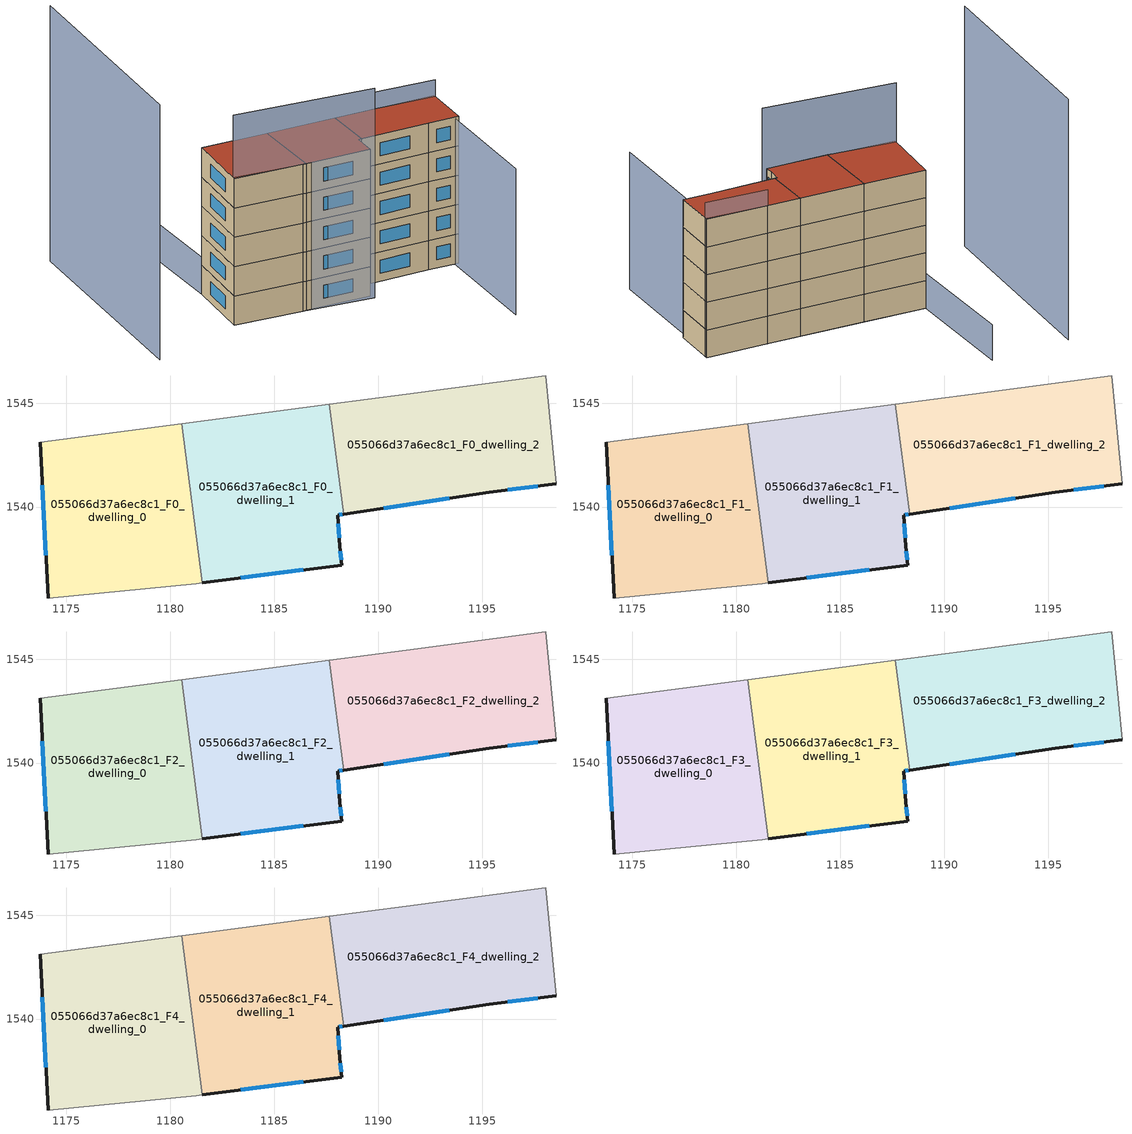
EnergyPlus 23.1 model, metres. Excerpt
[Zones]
055066d37a6ec8c1_F0_dwelling_0
 floor ground (EU_floor_Construction): 1180.53,1544.01 1181.54,1536.36 1181.23,1536.32 1174.12,1535.62 1173.73,1543.12 z0
 wall outside (EU_wall_Construction): 1173.73,1543.12 1174.12,1535.62 z0:3
 wall adiabatic (EU_wall_Construction): 1180.53,1544.01 1173.73,1543.12 / 1174.12,1535.62 1181.23,1536.32 1181.54,1536.36 z0:3
 wall to 055066d37a6ec8c1_F0_dwelling_1 (EU_wall_Construction): 1181.54,1536.36 1180.53,1544.01 z0:3
 window (EU_Window_Construction): 1173.84,1541.06 1174.02,1537.68 z0.83:2.17
055066d37a6ec8c1_F0_dwelling_1
 floor ground (EU_floor_Construction): 1187.64,1544.94 1188.34,1539.66 1188.04,1539.62 1188.14,1538.12 1188.23,1537.21 1181.54,1536.36 1180.53,1544.01 z0
 wall outside (EU_wall_Construction): 1181.54,1536.36 1188.23,1537.21 1188.14,1538.12 1188.04,1539.62 1188.34,1539.66 z0:3
 wall adiabatic (EU_wall_Construction): 1187.64,1544.94 1180.53,1544.01 z0:3
 wall to 055066d37a6ec8c1_F0_dwelling_2 (EU_wall_Construction): 1188.34,1539.66 1187.64,1544.94 z0:3
 window (EU_Window_Construction): 1183.38,1536.59 1186.39,1536.98 / 1188.12,1539.63 1188.25,1539.65 / 1188.11,1538.53 1188.06,1539.2 / 1188.21,1537.46 1188.16,1537.87 z0.83:2.17
055066d37a6ec8c1_F0_dwelling_2
 floor ground (EU_floor_Construction): 1198.04,1546.32 1198.54,1541.11 1195.34,1540.71 1188.34,1539.66 1187.64,1544.94 1191.34,1545.42 z0
 wall outside (EU_wall_Construction): 1188.34,1539.66 1195.34,1540.71 1198.54,1541.11 z0:3
 wall adiabatic (EU_wall_Construction): 1198.54,1541.11 1198.04,1546.32 1191.34,1545.42 1187.64,1544.94 z0:3
 window (EU_Window_Construction): 1196.22,1540.82 1197.66,1541 / 1190.26,1539.95 1193.41,1540.42 z0.83:2.17
055066d37a6ec8c1_F1_dwelling_0
 floor to 055066d37a6ec8c1_F0_dwelling_0 (EU_floor_Construction): 1180.53,1544.01 1181.54,1536.36 1181.23,1536.32 1174.12,1535.62 1173.73,1543.12 z3
 wall outside (EU_wall_Construction): 1173.73,1543.12 1174.12,1535.62 z3:6
 wall adiabatic (EU_wall_Construction): 1180.53,1544.01 1173.73,1543.12 / 1174.12,1535.62 1181.23,1536.32 1181.54,1536.36 z3:6
 wall to 055066d37a6ec8c1_F1_dwelling_1 (EU_wall_Construction): 1181.54,1536.36 1180.53,1544.01 z3:6
 window (EU_Window_Construction): 1173.84,1541.06 1174.02,1537.68 z3.83:5.17
055066d37a6ec8c1_F1_dwelling_1
 floor to 055066d37a6ec8c1_F0_dwelling_1 (EU_floor_Construction): 1187.64,1544.94 1188.34,1539.66 1188.04,1539.62 1188.13,1538.12 1188.23,1537.21 1181.54,1536.36 1180.53,1544.01 z3
 wall outside (EU_wall_Construction): 1181.54,1536.36 1188.23,1537.21 1188.14,1538.12 1188.04,1539.62 1188.34,1539.66 z3:6
 wall adiabatic (EU_wall_Construction): 1187.64,1544.94 1180.53,1544.01 z3:6
 wall to 055066d37a6ec8c1_F1_dwelling_2 (EU_wall_Construction): 1188.34,1539.66 1187.64,1544.94 z3:6
 window (EU_Window_Construction): 1183.38,1536.59 1186.39,1536.98 / 1188.12,1539.63 1188.25,1539.65 / 1188.11,1538.53 1188.06,1539.2 / 1188.21,1537.46 1188.16,1537.87 z3.83:5.17
055066d37a6ec8c1_F1_dwelling_2
 floor to 055066d37a6ec8c1_F0_dwelling_2 (EU_floor_Construction): 1198.04,1546.32 1198.54,1541.11 1195.34,1540.71 1188.34,1539.66 1187.64,1544.94 1191.34,1545.42 z3
 wall outside (EU_wall_Construction): 1188.34,1539.66 1195.34,1540.71 1198.54,1541.11 z3:6
 wall adiabatic (EU_wall_Construction): 1198.54,1541.11 1198.04,1546.32 1191.34,1545.42 1187.64,1544.94 z3:6
 window (EU_Window_Construction): 1196.22,1540.82 1197.66,1541 / 1190.26,1539.95 1193.41,1540.42 z3.83:5.17
055066d37a6ec8c1_F2_dwelling_0
 floor to 055066d37a6ec8c1_F1_dwelling_0 (EU_floor_Construction): 1180.53,1544.01 1181.54,1536.36 1181.23,1536.32 1174.12,1535.62 1173.73,1543.12 z6
 wall outside (EU_wall_Construction): 1173.73,1543.12 1174.12,1535.62 z6:9
 wall adiabatic (EU_wall_Construction): 1180.53,1544.01 1173.73,1543.12 / 1174.12,1535.62 1181.23,1536.32 1181.54,1536.36 z6:9
 wall to 055066d37a6ec8c1_F2_dwelling_1 (EU_wall_Construction): 1181.54,1536.36 1180.53,1544.01 z6:9
 window (EU_Window_Construction): 1173.84,1541.06 1174.02,1537.68 z6.83:8.17
055066d37a6ec8c1_F2_dwelling_1
 floor to 055066d37a6ec8c1_F1_dwelling_1 (EU_floor_Construction): 1187.64,1544.94 1188.34,1539.66 1188.04,1539.62 1188.13,1538.12 1188.23,1537.21 1181.54,1536.36 1180.53,1544.01 z6
 wall outside (EU_wall_Construction): 1181.54,1536.36 1188.23,1537.21 1188.14,1538.12 1188.04,1539.62 1188.34,1539.66 z6:9
 wall adiabatic (EU_wall_Construction): 1187.64,1544.94 1180.53,1544.01 z6:9
 wall to 055066d37a6ec8c1_F2_dwelling_2 (EU_wall_Construction): 1188.34,1539.66 1187.64,1544.94 z6:9
 window (EU_Window_Construction): 1183.38,1536.59 1186.39,1536.98 / 1188.12,1539.63 1188.25,1539.65 / 1188.11,1538.53 1188.06,1539.2 / 1188.21,1537.46 1188.16,1537.87 z6.83:8.17
055066d37a6ec8c1_F2_dwelling_2
 floor to 055066d37a6ec8c1_F1_dwelling_2 (EU_floor_Construction): 1198.04,1546.32 1198.54,1541.11 1195.34,1540.71 1188.34,1539.66 1187.64,1544.94 1191.34,1545.42 z6
 wall outside (EU_wall_Construction): 1188.34,1539.66 1195.34,1540.71 1198.54,1541.11 z6:9
 wall adiabatic (EU_wall_Construction): 1198.54,1541.11 1198.04,1546.32 1191.34,1545.42 1187.64,1544.94 z6:9
 window (EU_Window_Construction): 1196.22,1540.82 1197.66,1541 / 1190.26,1539.95 1193.41,1540.42 z6.83:8.17
055066d37a6ec8c1_F3_dwelling_0
 floor to 055066d37a6ec8c1_F2_dwelling_0 (EU_floor_Construction): 1180.53,1544.01 1181.54,1536.36 1181.23,1536.32 1174.12,1535.62 1173.73,1543.12 z9
 wall outside (EU_wall_Construction): 1173.73,1543.12 1174.12,1535.62 z9:12
 wall adiabatic (EU_wall_Construction): 1180.53,1544.01 1173.73,1543.12 / 1174.12,1535.62 1181.23,1536.32 1181.54,1536.36 z9:12
 wall to 055066d37a6ec8c1_F3_dwelling_1 (EU_wall_Construction): 1181.54,1536.36 1180.53,1544.01 z9:12
 window (EU_Window_Construction): 1173.84,1541.06 1174.02,1537.68 z9.83:11.17
055066d37a6ec8c1_F3_dwelling_1
 floor to 055066d37a6ec8c1_F2_dwelling_1 (EU_floor_Construction): 1187.64,1544.94 1188.34,1539.66 1188.04,1539.62 1188.13,1538.12 1188.23,1537.21 1181.54,1536.36 1180.53,1544.01 z9
 wall outside (EU_wall_Construction): 1181.54,1536.36 1188.23,1537.21 1188.14,1538.12 1188.04,1539.62 1188.34,1539.66 z9:12
 wall adiabatic (EU_wall_Construction): 1187.64,1544.94 1180.53,1544.01 z9:12
 wall to 055066d37a6ec8c1_F3_dwelling_2 (EU_wall_Construction): 1188.34,1539.66 1187.64,1544.94 z9:12
 window (EU_Window_Construction): 1183.38,1536.59 1186.39,1536.98 / 1188.12,1539.63 1188.25,1539.65 / 1188.11,1538.53 1188.06,1539.2 / 1188.21,1537.46 1188.16,1537.87 z9.83:11.17
055066d37a6ec8c1_F3_dwelling_2
 floor to 055066d37a6ec8c1_F2_dwelling_2 (EU_floor_Construction): 1198.04,1546.32 1198.54,1541.11 1195.34,1540.71 1188.34,1539.66 1187.64,1544.94 1191.34,1545.42 z9
 wall outside (EU_wall_Construction): 1188.34,1539.66 1195.34,1540.71 1198.54,1541.11 z9:12
 wall adiabatic (EU_wall_Construction): 1198.54,1541.11 1198.04,1546.32 1191.34,1545.42 1187.64,1544.94 z9:12
 window (EU_Window_Construction): 1196.22,1540.82 1197.66,1541 / 1190.26,1539.95 1193.41,1540.42 z9.83:11.17
055066d37a6ec8c1_F4_dwelling_0
 floor to 055066d37a6ec8c1_F3_dwelling_0 (EU_floor_Construction): 1180.53,1544.01 1181.54,1536.36 1181.23,1536.32 1174.12,1535.62 1173.73,1543.12 z12
 wall outside (EU_wall_Construction): 1173.73,1543.12 1174.12,1535.62 z12:15
 wall adiabatic (EU_wall_Construction): 1180.53,1544.01 1173.73,1543.12 / 1174.12,1535.62 1181.23,1536.32 1181.54,1536.36 z12:15
 wall to 055066d37a6ec8c1_F4_dwelling_1 (EU_wall_Construction): 1181.54,1536.36 1180.53,1544.01 z12:15
 window (EU_Window_Construction): 1173.84,1541.06 1174.02,1537.68 z12.83:14.17
 roof outside (EU_roof_Construction): 1181.54,1536.36 1180.53,1544.01 1173.73,1543.12 1174.12,1535.62 1181.23,1536.32 z15
055066d37a6ec8c1_F4_dwelling_1
 floor to 055066d37a6ec8c1_F3_dwelling_1 (EU_floor_Construction): 1187.64,1544.94 1188.34,1539.66 1188.04,1539.62 1188.13,1538.12 1188.23,1537.21 1181.54,1536.36 1180.53,1544.01 z12
 wall outside (EU_wall_Construction): 1181.54,1536.36 1188.23,1537.21 1188.14,1538.12 1188.04,1539.62 1188.34,1539.66 z12:15
 wall adiabatic (EU_wall_Construction): 1187.64,1544.94 1180.53,1544.01 z12:15
 wall to 055066d37a6ec8c1_F4_dwelling_2 (EU_wall_Construction): 1188.34,1539.66 1187.64,1544.94 z12:15
 window (EU_Window_Construction): 1183.38,1536.59 1186.39,1536.98 / 1188.12,1539.63 1188.25,1539.65 / 1188.11,1538.53 1188.06,1539.2 / 1188.21,1537.46 1188.16,1537.87 z12.83:14.17
 roof outside (EU_roof_Construction): 1188.23,1537.21 1188.14,1538.12 1188.04,1539.62 1188.34,1539.66 1187.64,1544.94 1180.53,1544.01 1181.54,1536.36 z15
055066d37a6ec8c1_F4_dwelling_2
 floor to 055066d37a6ec8c1_F3_dwelling_2 (EU_floor_Construction): 1198.04,1546.32 1198.54,1541.11 1195.34,1540.71 1188.34,1539.66 1187.64,1544.94 1191.34,1545.42 z12
 wall outside (EU_wall_Construction): 1188.34,1539.66 1195.34,1540.71 1198.54,1541.11 z12:15
 wall adiabatic (EU_wall_Construction): 1198.54,1541.11 1198.04,1546.32 1191.34,1545.42 1187.64,1544.94 z12:15
 window (EU_Window_Construction): 1196.22,1540.82 1197.66,1541 / 1190.26,1539.95 1193.41,1540.42 z12.83:14.17
 roof outside (EU_roof_Construction): 1198.54,1541.11 1198.04,1546.32 1191.34,1545.42 1187.64,1544.94 1188.34,1539.66 1195.34,1540.71 z15
shading: 1174.11,1535.89 1188.54,1536.75 z0:21.4; 1199.4,1528.57 1198.1,1541.28 z0:14.9; 1163.24,1555.03 1164.94,1530.91 z0:26.1; 1191.83,1545.48 1173.73,1543.12 / 1173.73,1543.12 1171.93,1556.87 z0:3.8; 1198.1,1546.07 1191.26,1545.41 z0:16.7
[Building]
EU S2 Campaign: North Axis=0; Terrain=City; Solar Distribution=FullExterior
[Site:Location]
Lyon-Bron: Latitude=45.75; Longitude=5; Time Zone=1; Elevation=198
[SizingPeriod:WeatherFileDays]
AnnualSizingPeriod: Begin Month=1; Begin Day of Month=1; End Month=12; End Day of Month=31; Day of Week for Start Day=Monday; Use Weather File Daylight Saving Period=No; Use Weather File Rain and Snow Indicators=No
[MATERIAL]
EU_InternalMass_Material: Roughness=MediumRough; Thickness=0.1; Conductivity=1; Density=1800; Specific Heat=900; Thermal Absorptance=0.9; Solar Absorptance=0.7; Visible Absorptance=0.7
[MATERIAL:NOMASS] Roughness=MediumRough; Thermal Absorptance=0.9; Solar Absorptance=0.7; Visible Absorptance=0.7
Name | Thermal Resistance
EU_wall_NoMass | 0.87146
EU_roof_NoMass | 0.842276
EU_floor_NoMass | 0.496999
[WINDOWMATERIAL:SIMPLEGLAZINGSYSTEM]
EU_Window_SimpleGlazing: UFactor=2.2525; Solar Heat Gain Coefficient=0.76; Visible Transmittance=0.76
[CONSTRUCTION]
EU_wall_Construction: EU_wall_NoMass
EU_roof_Construction: EU_roof_NoMass
EU_floor_Construction: EU_floor_NoMass
EU_Window_Construction: EU_Window_SimpleGlazing
EU_InternalMass_Construction: EU_InternalMass_Material
[ZONE] Type=1; Multiplier=1; Ceiling Height=autocalculate; Floor Area=autocalculate; Part of Total Floor Area=Yes
Name | Volume
055066d37a6ec8c1_F0_dwelling_0; 055066d37a6ec8c1_F1_dwelling_0; 055066d37a6ec8c1_F2_dwelling_0; 055066d37a6ec8c1_F3_dwelling_0; 055066d37a6ec8c1_F4_dwelling_0 | 163.529
055066d37a6ec8c1_F0_dwelling_1 | 163.516
055066d37a6ec8c1_F1_dwelling_1; 055066d37a6ec8c1_F2_dwelling_1; 055066d37a6ec8c1_F3_dwelling_1; 055066d37a6ec8c1_F4_dwelling_1 | 163.515
055066d37a6ec8c1_F0_dwelling_2; 055066d37a6ec8c1_F1_dwelling_2; 055066d37a6ec8c1_F2_dwelling_2; 055066d37a6ec8c1_F3_dwelling_2; 055066d37a6ec8c1_F4_dwelling_2 | 163.531
[INTERNALMASS] Construction=EU_InternalMass_Construction
Name | Zone or ZoneList | Surface Area
055066d37a6ec8c1_F0_dwelling_0_EU_InternalMass | 055066d37a6ec8c1_F0_dwelling_0 | 54.5098
055066d37a6ec8c1_F0_dwelling_1_EU_InternalMass | 055066d37a6ec8c1_F0_dwelling_1 | 54.5053
055066d37a6ec8c1_F0_dwelling_2_EU_InternalMass | 055066d37a6ec8c1_F0_dwelling_2 | 54.5102
055066d37a6ec8c1_F1_dwelling_0_EU_InternalMass | 055066d37a6ec8c1_F1_dwelling_0 | 54.5098
055066d37a6ec8c1_F1_dwelling_1_EU_InternalMass | 055066d37a6ec8c1_F1_dwelling_1 | 54.5053
055066d37a6ec8c1_F1_dwelling_2_EU_InternalMass | 055066d37a6ec8c1_F1_dwelling_2 | 54.5102
055066d37a6ec8c1_F2_dwelling_0_EU_InternalMass | 055066d37a6ec8c1_F2_dwelling_0 | 54.5098
055066d37a6ec8c1_F2_dwelling_1_EU_InternalMass | 055066d37a6ec8c1_F2_dwelling_1 | 54.5053
055066d37a6ec8c1_F2_dwelling_2_EU_InternalMass | 055066d37a6ec8c1_F2_dwelling_2 | 54.5102
055066d37a6ec8c1_F3_dwelling_0_EU_InternalMass | 055066d37a6ec8c1_F3_dwelling_0 | 54.5098
055066d37a6ec8c1_F3_dwelling_1_EU_InternalMass | 055066d37a6ec8c1_F3_dwelling_1 | 54.5053
055066d37a6ec8c1_F3_dwelling_2_EU_InternalMass | 055066d37a6ec8c1_F3_dwelling_2 | 54.5102
055066d37a6ec8c1_F4_dwelling_0_EU_InternalMass | 055066d37a6ec8c1_F4_dwelling_0 | 54.5098
055066d37a6ec8c1_F4_dwelling_1_EU_InternalMass | 055066d37a6ec8c1_F4_dwelling_1 | 54.5053
055066d37a6ec8c1_F4_dwelling_2_EU_InternalMass | 055066d37a6ec8c1_F4_dwelling_2 | 54.5102
[OTHEREQUIPMENT] Fuel Type=Electricity; Design Level Calculation Method=Watts/Area; Power per Zone Floor Area=1; Fraction Latent=0; Fraction Radiant=0; Fraction Lost=0; Carbon Dioxide Generation Rate=0; EndUse Subcategory=EU_Step8_InternalGains
Name | Zone or ZoneList or Space or SpaceList | Schedule
EU_Step8_InternalGain_055066d37a6ec8c1_F0_dwelling_0_f000 | 055066d37a6ec8c1_F0_dwelling_0 | EU_Step8_GainSchedule_055066d37a6ec8c1_F0_dwelling_0_f000
EU_Step8_InternalGain_055066d37a6ec8c1_F0_dwelling_1_f000 | 055066d37a6ec8c1_F0_dwelling_1 | EU_Step8_GainSchedule_055066d37a6ec8c1_F0_dwelling_1_f000
EU_Step8_InternalGain_055066d37a6ec8c1_F0_dwelling_2_f000 | 055066d37a6ec8c1_F0_dwelling_2 | EU_Step8_GainSchedule_055066d37a6ec8c1_F0_dwelling_2_f000
EU_Step8_InternalGain_055066d37a6ec8c1_F1_dwelling_0_f000 | 055066d37a6ec8c1_F1_dwelling_0 | EU_Step8_GainSchedule_055066d37a6ec8c1_F1_dwelling_0_f000
EU_Step8_InternalGain_055066d37a6ec8c1_F1_dwelling_1_f000 | 055066d37a6ec8c1_F1_dwelling_1 | EU_Step8_GainSchedule_055066d37a6ec8c1_F1_dwelling_1_f000
EU_Step8_InternalGain_055066d37a6ec8c1_F1_dwelling_2_f000 | 055066d37a6ec8c1_F1_dwelling_2 | EU_Step8_GainSchedule_055066d37a6ec8c1_F1_dwelling_2_f000
EU_Step8_InternalGain_055066d37a6ec8c1_F2_dwelling_0_f000 | 055066d37a6ec8c1_F2_dwelling_0 | EU_Step8_GainSchedule_055066d37a6ec8c1_F2_dwelling_0_f000
EU_Step8_InternalGain_055066d37a6ec8c1_F2_dwelling_1_f000 | 055066d37a6ec8c1_F2_dwelling_1 | EU_Step8_GainSchedule_055066d37a6ec8c1_F2_dwelling_1_f000
EU_Step8_InternalGain_055066d37a6ec8c1_F2_dwelling_2_f000 | 055066d37a6ec8c1_F2_dwelling_2 | EU_Step8_GainSchedule_055066d37a6ec8c1_F2_dwelling_2_f000
EU_Step8_InternalGain_055066d37a6ec8c1_F3_dwelling_0_f000 | 055066d37a6ec8c1_F3_dwelling_0 | EU_Step8_GainSchedule_055066d37a6ec8c1_F3_dwelling_0_f000
EU_Step8_InternalGain_055066d37a6ec8c1_F3_dwelling_1_f000 | 055066d37a6ec8c1_F3_dwelling_1 | EU_Step8_GainSchedule_055066d37a6ec8c1_F3_dwelling_1_f000
EU_Step8_InternalGain_055066d37a6ec8c1_F3_dwelling_2_f000 | 055066d37a6ec8c1_F3_dwelling_2 | EU_Step8_GainSchedule_055066d37a6ec8c1_F3_dwelling_2_f000
EU_Step8_InternalGain_055066d37a6ec8c1_F4_dwelling_0_f000 | 055066d37a6ec8c1_F4_dwelling_0 | EU_Step8_GainSchedule_055066d37a6ec8c1_F4_dwelling_0_f000
EU_Step8_InternalGain_055066d37a6ec8c1_F4_dwelling_1_f000 | 055066d37a6ec8c1_F4_dwelling_1 | EU_Step8_GainSchedule_055066d37a6ec8c1_F4_dwelling_1_f000
EU_Step8_InternalGain_055066d37a6ec8c1_F4_dwelling_2_f000 | 055066d37a6ec8c1_F4_dwelling_2 | EU_Step8_GainSchedule_055066d37a6ec8c1_F4_dwelling_2_f000
[ZONEVENTILATION:DESIGNFLOWRATE] Schedule=EU_AlwaysOn; Design Flow Rate Calculation Method=AirChanges/Hour; Air Changes per Hour=0.425; Ventilation Type=Natural; Fan Pressure Rise=0; Fan Total Efficiency=1; Constant Term Coefficient=1; Temperature Term Coefficient=0; Velocity Term Coefficient=0; Velocity Squared Term Coefficient=0; Minimum Indoor Temperature=-100; Maximum Indoor Temperature=100; Delta Temperature=-100; Minimum Outdoor Temperature=-100; Maximum Outdoor Temperature=100; Maximum Wind Speed=40
Name | Zone or ZoneList or Space or SpaceList
EU_ConstantAir_055066d37a6ec8c1_F0_dwelling_0 | 055066d37a6ec8c1_F0_dwelling_0
EU_ConstantAir_055066d37a6ec8c1_F0_dwelling_1 | 055066d37a6ec8c1_F0_dwelling_1
EU_ConstantAir_055066d37a6ec8c1_F0_dwelling_2 | 055066d37a6ec8c1_F0_dwelling_2
EU_ConstantAir_055066d37a6ec8c1_F1_dwelling_0 | 055066d37a6ec8c1_F1_dwelling_0
EU_ConstantAir_055066d37a6ec8c1_F1_dwelling_1 | 055066d37a6ec8c1_F1_dwelling_1
EU_ConstantAir_055066d37a6ec8c1_F1_dwelling_2 | 055066d37a6ec8c1_F1_dwelling_2
EU_ConstantAir_055066d37a6ec8c1_F2_dwelling_0 | 055066d37a6ec8c1_F2_dwelling_0
EU_ConstantAir_055066d37a6ec8c1_F2_dwelling_1 | 055066d37a6ec8c1_F2_dwelling_1
EU_ConstantAir_055066d37a6ec8c1_F2_dwelling_2 | 055066d37a6ec8c1_F2_dwelling_2
EU_ConstantAir_055066d37a6ec8c1_F3_dwelling_0 | 055066d37a6ec8c1_F3_dwelling_0
EU_ConstantAir_055066d37a6ec8c1_F3_dwelling_1 | 055066d37a6ec8c1_F3_dwelling_1
EU_ConstantAir_055066d37a6ec8c1_F3_dwelling_2 | 055066d37a6ec8c1_F3_dwelling_2
EU_ConstantAir_055066d37a6ec8c1_F4_dwelling_0 | 055066d37a6ec8c1_F4_dwelling_0
EU_ConstantAir_055066d37a6ec8c1_F4_dwelling_1 | 055066d37a6ec8c1_F4_dwelling_1
EU_ConstantAir_055066d37a6ec8c1_F4_dwelling_2 | 055066d37a6ec8c1_F4_dwelling_2
[HVACTEMPLATE:THERMOSTAT] Constant Heating Setpoint=20; Constant Cooling Setpoint=50
EU_HeatOnly_055066d37a6ec8c1_F0_dwelling_0; EU_HeatOnly_055066d37a6ec8c1_F0_dwelling_1; EU_HeatOnly_055066d37a6ec8c1_F0_dwelling_2; EU_HeatOnly_055066d37a6ec8c1_F1_dwelling_0; EU_HeatOnly_055066d37a6ec8c1_F1_dwelling_1; EU_HeatOnly_055066d37a6ec8c1_F1_dwelling_2; EU_HeatOnly_055066d37a6ec8c1_F2_dwelling_0; EU_HeatOnly_055066d37a6ec8c1_F2_dwelling_1; EU_HeatOnly_055066d37a6ec8c1_F2_dwelling_2; EU_HeatOnly_055066d37a6ec8c1_F3_dwelling_0; EU_HeatOnly_055066d37a6ec8c1_F3_dwelling_1; EU_HeatOnly_055066d37a6ec8c1_F3_dwelling_2; EU_HeatOnly_055066d37a6ec8c1_F4_dwelling_0; EU_HeatOnly_055066d37a6ec8c1_F4_dwelling_1; EU_HeatOnly_055066d37a6ec8c1_F4_dwelling_2
[HVACTEMPLATE:ZONE:IDEALLOADSAIRSYSTEM] System Availability Schedule=EU_AlwaysOn; Maximum Heating Supply Air Temperature=50; Minimum Cooling Supply Air Temperature=13; Maximum Heating Supply Air Humidity Ratio=0.0156; Minimum Cooling Supply Air Humidity Ratio=0.0077; Heating Limit=NoLimit; Cooling Limit=NoLimit; Heating Availability Schedule=EU_AlwaysOn; Cooling Availability Schedule=EU_CoolingOff; Dehumidification Control Type=ConstantSensibleHeatRatio; Cooling Sensible Heat Ratio=0.7; Dehumidification Setpoint=60; Humidification Control Type=None; Humidification Setpoint=30; Outdoor Air Method=None; Outdoor Air Flow Rate per Person=0.00944; Outdoor Air Flow Rate per Zone Floor Area=0; Outdoor Air Flow Rate per Zone=0; Demand Controlled Ventilation Type=None; Outdoor Air Economizer Type=NoEconomizer; Heat Recovery Type=None; Sensible Heat Recovery Effectiveness=0.7; Latent Heat Recovery Effectiveness=0.65
Name | Template Thermostat
055066d37a6ec8c1_F0_dwelling_0 | EU_HeatOnly_055066d37a6ec8c1_F0_dwelling_0
055066d37a6ec8c1_F0_dwelling_1 | EU_HeatOnly_055066d37a6ec8c1_F0_dwelling_1
055066d37a6ec8c1_F0_dwelling_2 | EU_HeatOnly_055066d37a6ec8c1_F0_dwelling_2
055066d37a6ec8c1_F1_dwelling_0 | EU_HeatOnly_055066d37a6ec8c1_F1_dwelling_0
055066d37a6ec8c1_F1_dwelling_1 | EU_HeatOnly_055066d37a6ec8c1_F1_dwelling_1
055066d37a6ec8c1_F1_dwelling_2 | EU_HeatOnly_055066d37a6ec8c1_F1_dwelling_2
055066d37a6ec8c1_F2_dwelling_0 | EU_HeatOnly_055066d37a6ec8c1_F2_dwelling_0
055066d37a6ec8c1_F2_dwelling_1 | EU_HeatOnly_055066d37a6ec8c1_F2_dwelling_1
055066d37a6ec8c1_F2_dwelling_2 | EU_HeatOnly_055066d37a6ec8c1_F2_dwelling_2
055066d37a6ec8c1_F3_dwelling_0 | EU_HeatOnly_055066d37a6ec8c1_F3_dwelling_0
055066d37a6ec8c1_F3_dwelling_1 | EU_HeatOnly_055066d37a6ec8c1_F3_dwelling_1
055066d37a6ec8c1_F3_dwelling_2 | EU_HeatOnly_055066d37a6ec8c1_F3_dwelling_2
055066d37a6ec8c1_F4_dwelling_0 | EU_HeatOnly_055066d37a6ec8c1_F4_dwelling_0
055066d37a6ec8c1_F4_dwelling_1 | EU_HeatOnly_055066d37a6ec8c1_F4_dwelling_1
055066d37a6ec8c1_F4_dwelling_2 | EU_HeatOnly_055066d37a6ec8c1_F4_dwelling_2
[SIZING:ZONE] Zone Cooling Design Supply Air Temperature Input Method=SupplyAirTemperature; Zone Cooling Design Supply Air Temperature=13; Zone Heating Design Supply Air Temperature Input Method=SupplyAirTemperature; Zone Heating Design Supply Air Temperature=50; Zone Cooling Design Supply Air Humidity Ratio=0.008; Zone Heating Design Supply Air Humidity Ratio=0.008; Cooling Design Air Flow Method=DesignDay; Cooling Design Air Flow Rate=0; Cooling Minimum Air Flow per Zone Floor Area=0.000762; Cooling Minimum Air Flow=0; Cooling Minimum Air Flow Fraction=0.2; Heating Design Air Flow Method=DesignDay; Heating Design Air Flow Rate=0; Heating Maximum Air Flow per Zone Floor Area=0.002032; Heating Maximum Air Flow=0.141576; Heating Maximum Air Flow Fraction=0.3; Account for Dedicated Outdoor Air System=No; Dedicated Outdoor Air System Control Strategy=NeutralSupplyAir; Dedicated Outdoor Air Low Setpoint Temperature for Design=autosize; Dedicated Outdoor Air High Setpoint Temperature for Design=autosize; Zone Load Sizing Method=Sensible Load Only No Latent Load; Zone Latent Cooling Design Supply Air Humidity Ratio Input Method=HumidityRatioDifference; Zone Cooling Design Supply Air Humidity Ratio Difference=0.005; Zone Latent Heating Design Supply Air Humidity Ratio Input Method=HumidityRatioDifference; Zone Humidification Design Supply Air Humidity Ratio Difference=0.005
055066d37a6ec8c1_F0_dwelling_0; 055066d37a6ec8c1_F0_dwelling_1; 055066d37a6ec8c1_F0_dwelling_2; 055066d37a6ec8c1_F1_dwelling_0; 055066d37a6ec8c1_F1_dwelling_1; 055066d37a6ec8c1_F1_dwelling_2; 055066d37a6ec8c1_F2_dwelling_0; 055066d37a6ec8c1_F2_dwelling_1; 055066d37a6ec8c1_F2_dwelling_2; 055066d37a6ec8c1_F3_dwelling_0; 055066d37a6ec8c1_F3_dwelling_1; 055066d37a6ec8c1_F3_dwelling_2; 055066d37a6ec8c1_F4_dwelling_0; 055066d37a6ec8c1_F4_dwelling_1; 055066d37a6ec8c1_F4_dwelling_2
[SCHEDULE:CONSTANT]
Name | Hourly Value
EU_AlwaysOn | 1
EU_CoolingOff | 0
[SCHEDULE:FILE] Column Number=1; Rows to Skip at Top=0; Number of Hours of Data=8760; Column Separator=Comma; Interpolate to Timestep=No; Minutes per Item=60; Adjust Schedule for Daylight Savings=Yes
Name | File
EU_Step8_GainSchedule_055066d37a6ec8c1_F0_dwelling_0_f000 | ../../schedules/055066d37a6ec8c1/055066d37a6ec8c1_F0_dwelling_0_f000_gain.csv
EU_Step8_GainSchedule_055066d37a6ec8c1_F0_dwelling_1_f000 | ../../schedules/055066d37a6ec8c1/055066d37a6ec8c1_F0_dwelling_1_f000_gain.csv
EU_Step8_GainSchedule_055066d37a6ec8c1_F0_dwelling_2_f000 | ../../schedules/055066d37a6ec8c1/055066d37a6ec8c1_F0_dwelling_2_f000_gain.csv
EU_Step8_GainSchedule_055066d37a6ec8c1_F1_dwelling_0_f000 | ../../schedules/055066d37a6ec8c1/055066d37a6ec8c1_F1_dwelling_0_f000_gain.csv
EU_Step8_GainSchedule_055066d37a6ec8c1_F1_dwelling_1_f000 | ../../schedules/055066d37a6ec8c1/055066d37a6ec8c1_F1_dwelling_1_f000_gain.csv
EU_Step8_GainSchedule_055066d37a6ec8c1_F1_dwelling_2_f000 | ../../schedules/055066d37a6ec8c1/055066d37a6ec8c1_F1_dwelling_2_f000_gain.csv
EU_Step8_GainSchedule_055066d37a6ec8c1_F2_dwelling_0_f000 | ../../schedules/055066d37a6ec8c1/055066d37a6ec8c1_F2_dwelling_0_f000_gain.csv
EU_Step8_GainSchedule_055066d37a6ec8c1_F2_dwelling_1_f000 | ../../schedules/055066d37a6ec8c1/055066d37a6ec8c1_F2_dwelling_1_f000_gain.csv
EU_Step8_GainSchedule_055066d37a6ec8c1_F2_dwelling_2_f000 | ../../schedules/055066d37a6ec8c1/055066d37a6ec8c1_F2_dwelling_2_f000_gain.csv
EU_Step8_GainSchedule_055066d37a6ec8c1_F3_dwelling_0_f000 | ../../schedules/055066d37a6ec8c1/055066d37a6ec8c1_F3_dwelling_0_f000_gain.csv
EU_Step8_GainSchedule_055066d37a6ec8c1_F3_dwelling_1_f000 | ../../schedules/055066d37a6ec8c1/055066d37a6ec8c1_F3_dwelling_1_f000_gain.csv
EU_Step8_GainSchedule_055066d37a6ec8c1_F3_dwelling_2_f000 | ../../schedules/055066d37a6ec8c1/055066d37a6ec8c1_F3_dwelling_2_f000_gain.csv
EU_Step8_GainSchedule_055066d37a6ec8c1_F4_dwelling_0_f000 | ../../schedules/055066d37a6ec8c1/055066d37a6ec8c1_F4_dwelling_0_f000_gain.csv
EU_Step8_GainSchedule_055066d37a6ec8c1_F4_dwelling_1_f000 | ../../schedules/055066d37a6ec8c1/055066d37a6ec8c1_F4_dwelling_1_f000_gain.csv
EU_Step8_GainSchedule_055066d37a6ec8c1_F4_dwelling_2_f000 | ../../schedules/055066d37a6ec8c1/055066d37a6ec8c1_F4_dwelling_2_f000_gain.csv
